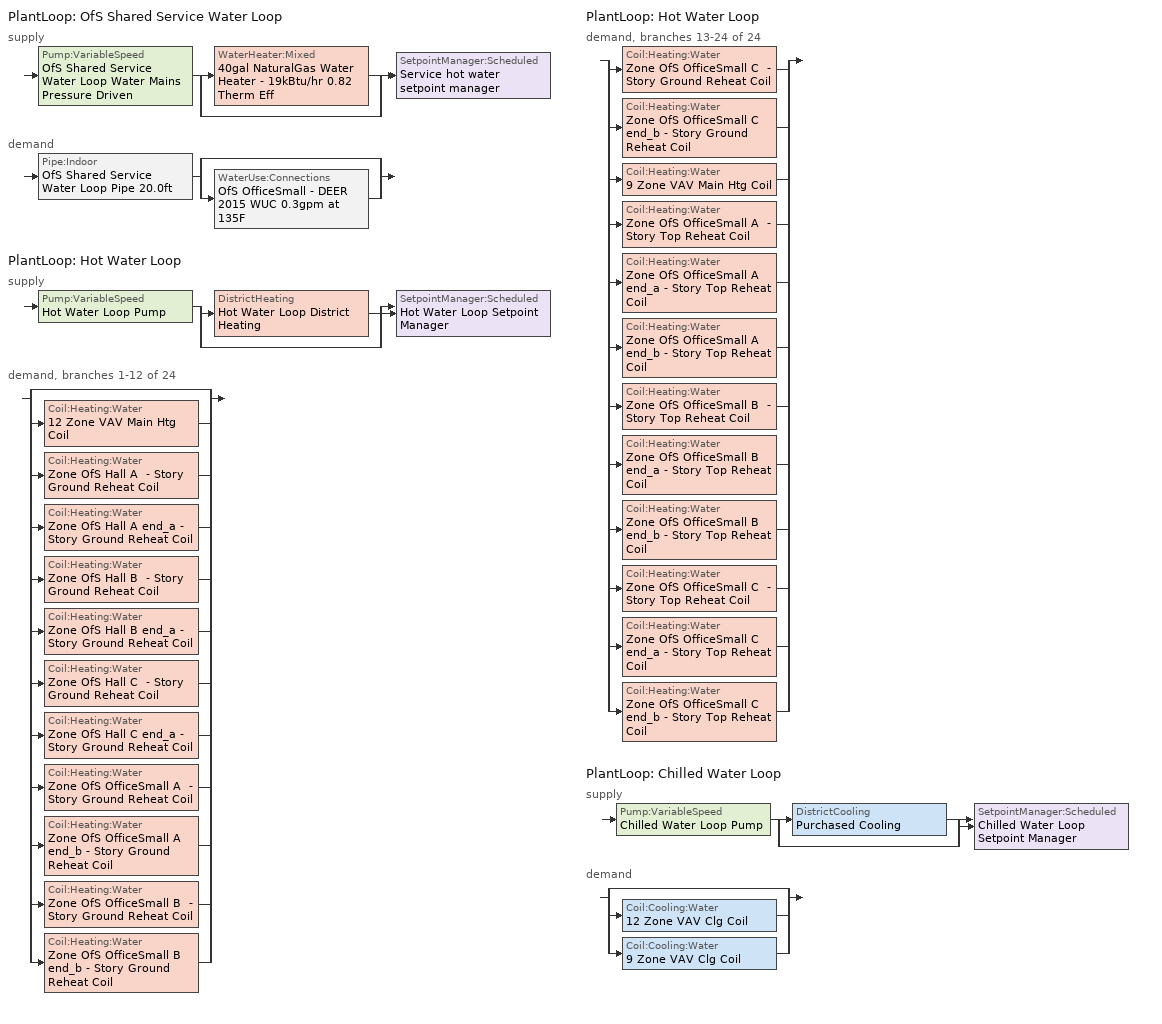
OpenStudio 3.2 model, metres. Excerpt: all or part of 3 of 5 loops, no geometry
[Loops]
PlantLoop 'OfS Shared Service Water Loop'
 supply: Pump:VariableSpeed 'OfS Shared Service Water Loop Water Mains Pressure Driven' > split
  | WaterHeater:Mixed '40gal NaturalGas Water Heater - 19kBtu/hr 0.82 Therm Eff'
  | bypass
  join > SetpointManager:Scheduled 'Service hot water setpoint manager'
 demand: Pipe:Indoor 'OfS Shared Service Water Loop Pipe 20.0ft' > split
  | bypass
  | WaterUse:Connections 'OfS OfficeSmall - DEER 2015 WUC 0.3gpm at 135F'
PlantLoop 'Hot Water Loop'
 supply: Pump:VariableSpeed 'Hot Water Loop Pump' > split
  | DistrictHeating 'Hot Water Loop District Heating'
  | bypass
  join > SetpointManager:Scheduled 'Hot Water Loop Setpoint Manager'
 demand, branches 1-12 of 24: split
  | bypass
  | Coil:Heating:Water '12 Zone VAV Main Htg Coil'
  | Coil:Heating:Water 'Zone OfS Hall A  - Story Ground Reheat Coil'
  | Coil:Heating:Water 'Zone OfS Hall A end_a - Story Ground Reheat Coil'
  | Coil:Heating:Water 'Zone OfS Hall B  - Story Ground Reheat Coil'
  | Coil:Heating:Water 'Zone OfS Hall B end_a - Story Ground Reheat Coil'
  | Coil:Heating:Water 'Zone OfS Hall C  - Story Ground Reheat Coil'
  | Coil:Heating:Water 'Zone OfS Hall C end_a - Story Ground Reheat Coil'
  | Coil:Heating:Water 'Zone OfS OfficeSmall A  - Story Ground Reheat Coil'
  | Coil:Heating:Water 'Zone OfS OfficeSmall A end_b - Story Ground Reheat Coil'
  | Coil:Heating:Water 'Zone OfS OfficeSmall B  - Story Ground Reheat Coil'
  | Coil:Heating:Water 'Zone OfS OfficeSmall B end_b - Story Ground Reheat Coil'
PlantLoop 'Hot Water Loop'
 demand, branches 13-24 of 24: split
  | Coil:Heating:Water 'Zone OfS OfficeSmall C  - Story Ground Reheat Coil'
  | Coil:Heating:Water 'Zone OfS OfficeSmall C end_b - Story Ground Reheat Coil'
  | Coil:Heating:Water '9 Zone VAV Main Htg Coil'
  | Coil:Heating:Water 'Zone OfS OfficeSmall A  - Story Top Reheat Coil'
  | Coil:Heating:Water 'Zone OfS OfficeSmall A end_a - Story Top Reheat Coil'
  | Coil:Heating:Water 'Zone OfS OfficeSmall A end_b - Story Top Reheat Coil'
  | Coil:Heating:Water 'Zone OfS OfficeSmall B  - Story Top Reheat Coil'
  | Coil:Heating:Water 'Zone OfS OfficeSmall B end_a - Story Top Reheat Coil'
  | Coil:Heating:Water 'Zone OfS OfficeSmall B end_b - Story Top Reheat Coil'
  | Coil:Heating:Water 'Zone OfS OfficeSmall C  - Story Top Reheat Coil'
  | Coil:Heating:Water 'Zone OfS OfficeSmall C end_a - Story Top Reheat Coil'
  | Coil:Heating:Water 'Zone OfS OfficeSmall C end_b - Story Top Reheat Coil'
PlantLoop 'Chilled Water Loop'
 supply: Pump:VariableSpeed 'Chilled Water Loop Pump' > split
  | DistrictCooling 'Purchased Cooling'
  | bypass
  join > SetpointManager:Scheduled 'Chilled Water Loop Setpoint Manager'
 demand: split
  | bypass
  | Coil:Cooling:Water '12 Zone VAV Clg Coil'
  | Coil:Cooling:Water '9 Zone VAV Clg Coil'
[Construction]
Uninsulated copper pipe 0.75in type L: Copper pipe 0.75in type L
[Material]
Copper pipe 0.75in type L: Roughness=Smooth; Thickness {m}=0.001143; Conductivity {W/m-K}=386; Density {kg/m3}=8906.27; Specific Heat {J/kg-K}=385.1856; Thermal Absorptance=0.9; Solar Absorptance=0.7; Visible Absorptance=0.7
[WaterUse:Connections]
OfS OfficeSmall - DEER 2015 WUC 0.3gpm at 135F: Water Use Equipment Name 1=OfS OfficeSmall - DEER 2015 Service Water Use 0.3gpm at 135F
[WaterUse:Equipment:Definition]
OfS OfficeSmall - DEER 2015 Service Water Use Def 0.3gpm: Peak Flow Rate {m3/s}=1.89215e-05; Target Temperature Schedule=Mixed Water At Faucet Temp - 135F; Sensible Fraction Schedule=Fraction Sensible - 0.2; Latent Fraction Schedule=Fraction Latent - 0.05
[WaterUse:Equipment]
OfS OfficeSmall - DEER 2015 Service Water Use 0.3gpm at 135F: Water Use Equipment Definition=OfS OfficeSmall - DEER 2015 Service Water Use Def 0.3gpm; Flow Rate Fraction Schedule=D_OfS_All_DHW_DHW_Yr
[PlantLoop] Glycol Concentration=0; Plant Loop Volume {m3}=Autocalculate; Load Distribution Scheme=Optimal
Name | Maximum Loop Temperature {C} | Minimum Loop Temperature {C}
OfS Shared Service Water Loop | 60 | 10
Hot Water Loop |  | 10
Chilled Water Loop | 40 | 1
[Sizing:Plant] Sizing Option=NonCoincident; Zone Timesteps in Averaging Window=1; Coincident Sizing Factor Mode=None
Name | Loop Type | Design Loop Exit Temperature {C} | Loop Design Temperature Difference {deltaC}
OfS Shared Service Water Loop | Heating | 60 | 5
Hot Water Loop | Heating | 82.2222 | 11.1111
Chilled Water Loop | Cooling | 6.66667 | 5.61111
[SetpointManager:Scheduled] Control Variable=Temperature
Name | Schedule | Setpoint Node or NodeList
Service hot water setpoint manager | Service Water Loop Temp - 140F | OfS Shared Service Water Loop Supply Outlet Node
Hot Water Loop Setpoint Manager | Hot Water Loop Temp - 180F | Hot Water Loop Supply Outlet Node
Chilled Water Loop Setpoint Manager | Chilled Water Loop Temp - 44F | Chilled Water Loop Supply Outlet Node
[Pump:VariableSpeed] Skin Loss Radiative Fraction=0.5; Design Power Sizing Method=PowerPerFlowPerPressure; Design Electric Power per Unit Flow Rate {W/(m3/s)}=348701.1; Design Shaft Power per Unit Flow Rate per Unit Head {W-s/m3-Pa}=1.28205; Design Minimum Flow Rate Fraction=0
Name | Rated Pump Head {Pa} | Motor Efficiency | Pump Control Type | Fraction of Motor Inefficiencies to Fluid Stream | Coefficient 1 of the Part Load Performance Curve | Coefficient 2 of the Part Load Performance Curve | Coefficient 3 of the Part Load Performance Curve | Coefficient 4 of the Part Load Performance Curve
OfS Shared Service Water Loop Water Mains Pressure Driven | 0.001 | 0.865 | Continuous
Hot Water Loop Pump | 179344 | 0.865 | Intermittent
Chilled Water Loop Pump | 179344 | 0.895 | Intermittent | 0 | 0 | 1 | 0 | 0
[WaterHeater:Mixed]
40gal NaturalGas Water Heater - 19kBtu/hr 0.82 Therm Eff: Tank Volume {m3}=0.151416; Setpoint Temperature Schedule=Service Water Loop Temp - 140F; Deadband Temperature Difference {deltaC}=2; Maximum Temperature Limit {C}=60; Heater Control Type=Cycle; Heater Maximum Capacity {W}=5537.43; Heater Fuel Type=NaturalGas; Heater Thermal Efficiency=0.82; Off Cycle Parasitic Fuel Consumption Rate {W}=0; Off Cycle Parasitic Fuel Type=NaturalGas; Off Cycle Parasitic Heat Fraction to Tank=0; On Cycle Parasitic Fuel Consumption Rate {W}=0; On Cycle Parasitic Fuel Type=NaturalGas; On Cycle Parasitic Heat Fraction to Tank=0; Ambient Temperature Indicator=Schedule; Ambient Temperature Schedule=Water Heater Ambient Temp Schedule - 70f; Off Cycle Loss Coefficient to Ambient Temperature {W/K}=2.08844; On Cycle Loss Coefficient to Ambient Temperature {W/K}=2.08844; Use Side Effectiveness=1; Source Side Effectiveness=1; Use Side Design Flow Rate {m3/s}=autosize; Source Side Design Flow Rate {m3/s}=autosize; Indirect Water Heating Recovery Time {hr}=1.5; Source Side Flow Control Mode=IndirectHeatPrimarySetpoint
[Pipe:Indoor]
OfS Shared Service Water Loop Pipe 20.0ft: Construction=Uninsulated copper pipe 0.75in type L; Environment Type=Schedule; Ambient Temperature Schedule=OfS Shared Service Water Loop Piping Air Temp - 70F; Ambient Air Velocity Schedule=OfS Shared Service Water Loop Piping Air Velocity - 0.67mph; Pipe Inside Diameter {m}=0.019939; Pipe Length {m}=6.096
[DistrictHeating]
Hot Water Loop District Heating: Nominal Capacity {W}=autosize
[DistrictCooling]
Purchased Cooling: Nominal Capacity {W}=autosize
[Coil:Heating:Water] Availability Schedule=Always On Discrete; Rated Inlet Water Temperature {C}=82.2222; Rated Outlet Water Temperature {C}=71.1111
Name | Rated Inlet Air Temperature {C} | Rated Outlet Air Temperature {C}
12 Zone VAV Main Htg Coil; 9 Zone VAV Main Htg Coil | 7.22222 | 12.7778
Zone OfS Hall A  - Story Ground Reheat Coil; Zone OfS Hall A end_a - Story Ground Reheat Coil; Zone OfS Hall B  - Story Ground Reheat Coil; Zone OfS Hall B end_a - Story Ground Reheat Coil; Zone OfS Hall C  - Story Ground Reheat Coil; Zone OfS Hall C end_a - Story Ground Reheat Coil; Zone OfS OfficeSmall A  - Story Ground Reheat Coil; Zone OfS OfficeSmall A end_b - Story Ground Reheat Coil; Zone OfS OfficeSmall B  - Story Ground Reheat Coil; Zone OfS OfficeSmall B end_b - Story Ground Reheat Coil; Zone OfS OfficeSmall C  - Story Ground Reheat Coil; Zone OfS OfficeSmall C end_b - Story Ground Reheat Coil; Zone OfS OfficeSmall A  - Story Top Reheat Coil; Zone OfS OfficeSmall A end_a - Story Top Reheat Coil; Zone OfS OfficeSmall A end_b - Story Top Reheat Coil; Zone OfS OfficeSmall B  - Story Top Reheat Coil; Zone OfS OfficeSmall B end_a - Story Top Reheat Coil; Zone OfS OfficeSmall B end_b - Story Top Reheat Coil; Zone OfS OfficeSmall C  - Story Top Reheat Coil; Zone OfS OfficeSmall C end_a - Story Top Reheat Coil; Zone OfS OfficeSmall C end_b - Story Top Reheat Coil | 12.7778 | 40
[Controller:WaterCoil] Minimum Actuated Flow {m3/s}=0
Name | Water Coil | Action | Controller Convergence Tolerance {deltaC}
12 Zone VAV Main Htg Coil Controller | 12 Zone VAV Main Htg Coil | Normal | 0.0001
12 Zone VAV Clg Coil Controller | 12 Zone VAV Clg Coil | Reverse
Zone OfS Hall A  - Story Ground Reheat Coil Controller | Zone OfS Hall A  - Story Ground Reheat Coil | Normal | 0.0001
Zone OfS Hall A end_a - Story Ground Reheat Coil Controller | Zone OfS Hall A end_a - Story Ground Reheat Coil | Normal | 0.0001
Zone OfS Hall B  - Story Ground Reheat Coil Controller | Zone OfS Hall B  - Story Ground Reheat Coil | Normal | 0.0001
Zone OfS Hall B end_a - Story Ground Reheat Coil Controller | Zone OfS Hall B end_a - Story Ground Reheat Coil | Normal | 0.0001
Zone OfS Hall C  - Story Ground Reheat Coil Controller | Zone OfS Hall C  - Story Ground Reheat Coil | Normal | 0.0001
Zone OfS Hall C end_a - Story Ground Reheat Coil Controller | Zone OfS Hall C end_a - Story Ground Reheat Coil | Normal | 0.0001
Zone OfS OfficeSmall A  - Story Ground Reheat Coil Controller | Zone OfS OfficeSmall A  - Story Ground Reheat Coil | Normal | 0.0001
Zone OfS OfficeSmall A end_b - Story Ground Reheat Coil Controller | Zone OfS OfficeSmall A end_b - Story Ground Reheat Coil | Normal | 0.0001
Zone OfS OfficeSmall B  - Story Ground Reheat Coil Controller | Zone OfS OfficeSmall B  - Story Ground Reheat Coil | Normal | 0.0001
Zone OfS OfficeSmall B end_b - Story Ground Reheat Coil Controller | Zone OfS OfficeSmall B end_b - Story Ground Reheat Coil | Normal | 0.0001
Zone OfS OfficeSmall C  - Story Ground Reheat Coil Controller | Zone OfS OfficeSmall C  - Story Ground Reheat Coil | Normal | 0.0001
Zone OfS OfficeSmall C end_b - Story Ground Reheat Coil Controller | Zone OfS OfficeSmall C end_b - Story Ground Reheat Coil | Normal | 0.0001
9 Zone VAV Main Htg Coil Controller | 9 Zone VAV Main Htg Coil | Normal | 0.0001
9 Zone VAV Clg Coil Controller | 9 Zone VAV Clg Coil | Reverse
Zone OfS OfficeSmall A  - Story Top Reheat Coil Controller | Zone OfS OfficeSmall A  - Story Top Reheat Coil | Normal | 0.0001
Zone OfS OfficeSmall A end_a - Story Top Reheat Coil Controller | Zone OfS OfficeSmall A end_a - Story Top Reheat Coil | Normal | 0.0001
Zone OfS OfficeSmall A end_b - Story Top Reheat Coil Controller | Zone OfS OfficeSmall A end_b - Story Top Reheat Coil | Normal | 0.0001
Zone OfS OfficeSmall B  - Story Top Reheat Coil Controller | Zone OfS OfficeSmall B  - Story Top Reheat Coil | Normal | 0.0001
Zone OfS OfficeSmall B end_a - Story Top Reheat Coil Controller | Zone OfS OfficeSmall B end_a - Story Top Reheat Coil | Normal | 0.0001
Zone OfS OfficeSmall B end_b - Story Top Reheat Coil Controller | Zone OfS OfficeSmall B end_b - Story Top Reheat Coil | Normal | 0.0001
Zone OfS OfficeSmall C  - Story Top Reheat Coil Controller | Zone OfS OfficeSmall C  - Story Top Reheat Coil | Normal | 0.0001
Zone OfS OfficeSmall C end_a - Story Top Reheat Coil Controller | Zone OfS OfficeSmall C end_a - Story Top Reheat Coil | Normal | 0.0001
Zone OfS OfficeSmall C end_b - Story Top Reheat Coil Controller | Zone OfS OfficeSmall C end_b - Story Top Reheat Coil | Normal | 0.0001
[Coil:Cooling:Water] Availability Schedule=Always On Discrete; Design Inlet Water Temperature {C}=Autosize; Heat Exchanger Configuration=CrossFlow
12 Zone VAV Clg Coil; 9 Zone VAV Clg Coil
[Schedule:Ruleset]
D_OfS_All_DHW_DHW_Yr: Default Day Schedule=D_OfS_All_DHW_DHW_Yr Default; Summer Design Day Schedule=D_OfS_All_DHW_DHW_Yr Summer Design Day; Winter Design Day Schedule=D_OfS_All_DHW_DHW_Yr Winter Design Day
Fraction Sensible - 0.2: Default Day Schedule=Fraction Sensible - 0.2 Default
Fraction Latent - 0.05: Default Day Schedule=Fraction Latent - 0.05 Default
Mixed Water At Faucet Temp - 135F: Default Day Schedule=Mixed Water At Faucet Temp - 135F Default
Service Water Loop Temp - 140F: Default Day Schedule=Service Water Loop Temp - 140F Default
Water Heater Ambient Temp Schedule - 70f: Default Day Schedule=Water Heater Ambient Temp Schedule - 70f Default
OfS Shared Service Water Loop Piping Air Temp - 70F: Default Day Schedule=OfS Shared Service Water Loop Piping Air Temp - 70F Default
OfS Shared Service Water Loop Piping Air Velocity - 0.67mph: Default Day Schedule=OfS Shared Service Water Loop Piping Air Velocity - 0.67mph Default
Hot Water Loop Temp - 180F: Default Day Schedule=Hot Water Loop Temp - 180F Default
Chilled Water Loop Temp - 44F: Default Day Schedule=Chilled Water Loop Temp - 44F Default
[Schedule:Day]
D_OfS_All_DHW_DHW_Yr Default: Yes, 5, 30, 0, 5, 40, 0.05, 5, 50, 0.1, 6, 0, 0.15, 6, 10, 0.2, 6, 20, 0.25, 6, 30, 0.3, 6, 40, 0.416667, 6, 50, 0.533333, 7, 0, 0.65, 7, 10, 0.766667, 7, 20, 0.883333, 7, 30, 1, 9, 30, 1, 9, 39, 0.966667, 9, 49, 0.933333, 9, 59, 0.9, 10, 9, 0.866667, 10, 19, 0.833333, 10, 29, 0.8, 10, 30, 0.8, 10, 39, 0.733333, 10, 49, 0.666667, 10, 59, 0.6, 11, 9, 0.533333, 11, 19, 0.466667, 11, 29, 0.4, 11, 30, 0.4, 11, 39, 0.466667, 11, 49, 0.533333, 11, 59, 0.6, 12, 9, 0.666667, 12, 19, 0.733333, 12, 29, 0.8, 12, 30, 0.8, 12, 39, 0.833333, 12, 49, 0.866667, 12, 59, 0.9, 13, 9, 0.933333, 13, 19, 0.966667, 13, 29, 1, 13, 30, 1, 15, 30, 1, 15, 39, 0.85, 15, 49, 0.7, 15, 59, 0.55, 16, 9, 0.4, 16, 19, 0.25, 16, 30, 0.1, 16, 40, 0.0833333, 16, 50, 0.0666667, 17, 0, 0.05, 17, 10, 0.0333333, 17, 20, 0.0166667, 17, 30, 0, 24, 0, 0
D_OfS_All_DHW_DHW_Yr Sat Day: Yes, 5, 30, 0, 5, 40, 0.015, 5, 50, 0.03, 6, 0, 0.045, 6, 10, 0.06, 6, 20, 0.075, 6, 30, 0.09, 6, 40, 0.108333, 6, 50, 0.126667, 7, 0, 0.145, 7, 10, 0.163333, 7, 20, 0.181667, 7, 30, 0.2, 10, 30, 0.2, 10, 39, 0.183333, 10, 49, 0.166667, 10, 59, 0.15, 11, 9, 0.133333, 11, 19, 0.116667, 11, 29, 0.1, 11, 30, 0.1, 11, 39, 0.116667, 11, 49, 0.133333, 11, 59, 0.15, 12, 9, 0.166667, 12, 19, 0.183333, 12, 29, 0.2, 12, 30, 0.2, 14, 0, 0.2, 14, 9, 0.191667, 14, 19, 0.183333, 14, 29, 0.175, 14, 39, 0.166667, 14, 49, 0.158333, 14, 59, 0.15, 15, 9, 0.141667, 15, 19, 0.133333, 15, 29, 0.125, 15, 39, 0.116667, 15, 49, 0.108333, 15, 59, 0.1, 16, 9, 0.0916667, 16, 19, 0.0833333, 16, 29, 0.075, 16, 39, 0.0666667, 16, 49, 0.0583333, 17, 0, 0.05, 17, 10, 0.0416667, 17, 20, 0.0333333, 17, 30, 0.025, 17, 40, 0.0166667, 17, 50, 0.00833333, 18, 0, 0, 24, 0, 0
D_OfS_All_DHW_DHW_Yr Summer Design Day; D_OfS_All_DHW_DHW_Yr Winter Design Day: 7, 0, 0, 8, 0, 0.3, 11, 0, 1, 12, 0, 0.8, 13, 0, 0.4, 14, 0, 0.8, 17, 0, 1, 18, 0, 0.1, 24, 0, 0
D_OfS_All_DHW_DHW_Yr Sun Day: Yes, 10, 0, 0, 24, 0, 0
Fraction Sensible - 0.2 Default: 24, 0, 0.2
Fraction Latent - 0.05 Default: 24, 0, 0.05
Mixed Water At Faucet Temp - 135F Default: 24, 0, 57.2222
Service Water Loop Temp - 140F Default: 24, 0, 60
Water Heater Ambient Temp Schedule - 70f Default; OfS Shared Service Water Loop Piping Air Temp - 70F Default: 24, 0, 21.1111
OfS Shared Service Water Loop Piping Air Velocity - 0.67mph Default: 24, 0, 0.3
Hot Water Loop Temp - 180F Default: 24, 0, 82.2222
Chilled Water Loop Temp - 44F Default: 24, 0, 6.66667
[Schedule:Rule] Schedule Ruleset=D_OfS_All_DHW_DHW_Yr; Date Specification Type=DateRange; Start Month=1; Start Day=1; End Month=12; End Day=31
Name | Rule Order | Day Schedule | Apply Saturday | Apply Sunday
Schedule Rule 16 | 1 | D_OfS_All_DHW_DHW_Yr Sat Day | Yes
Schedule Rule 17 | 0 | D_OfS_All_DHW_DHW_Yr Sun Day |  | Yes
[Schedule:Constant]
Always On Discrete: Value=1
